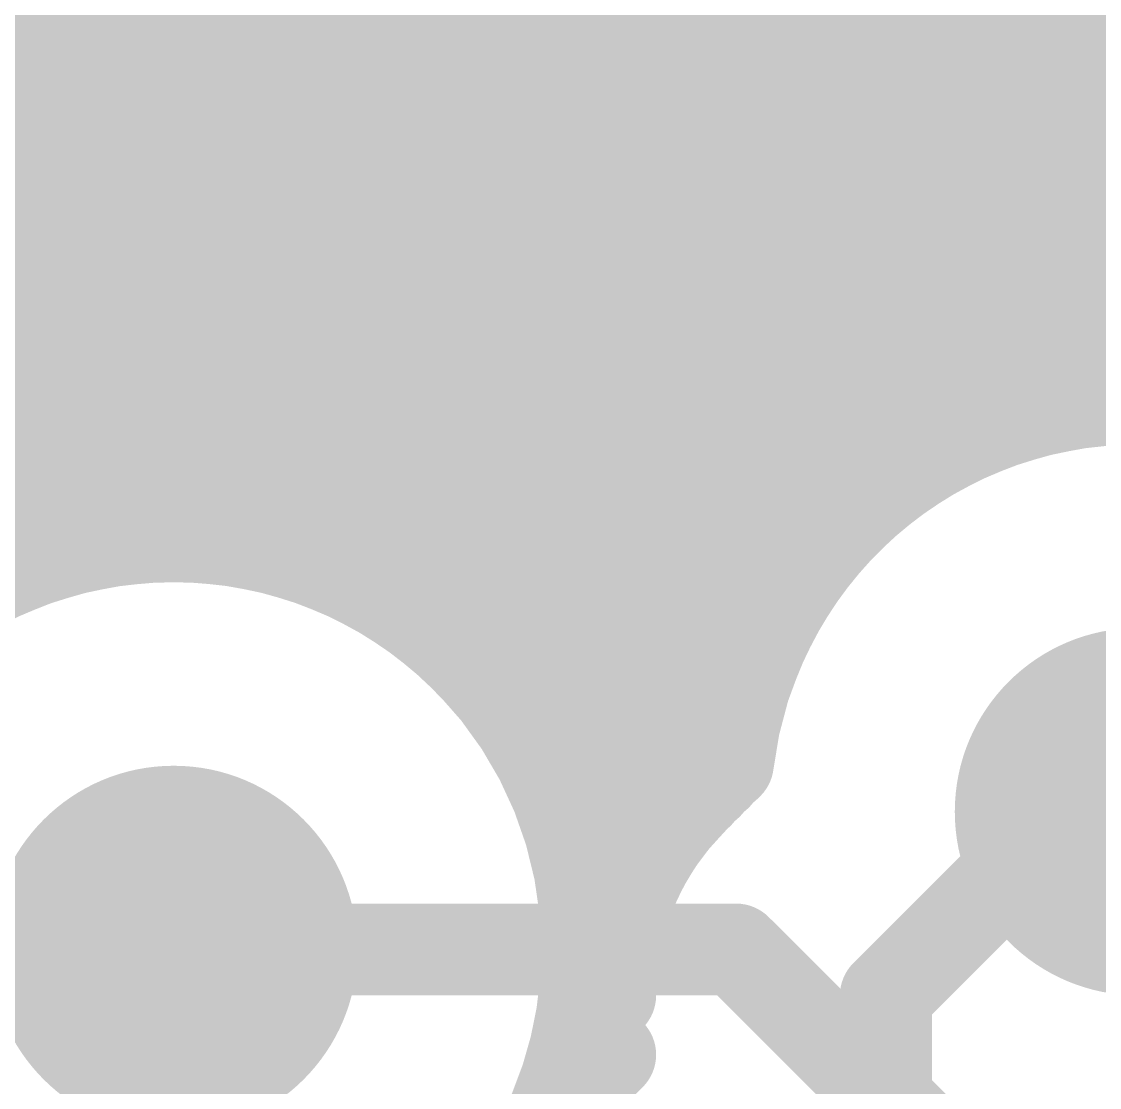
# Model space of a CAD drawing. Header units: inches. Extents: x -0.355 to 0.355, y -0.355 to 0.355.
# Drawn here: x -0.10789 to -0.06172, y 0.13681 to 0.18248 of the extents above; entities that cross this region are included whole.
import ezdxf

# ---------------------------------------------------------------- set-up
doc = ezdxf.new("R2010")
doc.units = ezdxf.units.IN
doc.header["$MEASUREMENT"] = 0
for name, color, linetype in [('BottomLayer', 5, 'Continuous'), ('Mechanical1', 6, 'Continuous'), ('TopLayer', 1, 'Continuous'), ('TopOverlay', 2, 'Continuous'), ('ViaHoleLayer', 16, 'Continuous')]:
    doc.layers.add(name, color=color, linetype=linetype)

msp = doc.modelspace()

# ---------------------------------------------------------------- hatches: boundary and pattern name
at = {"layer": 'BottomLayer'}
h = msp.add_hatch(color=5, dxfattribs=at)
edge = h.paths.add_edge_path()
edge.add_arc((-0.06004, 0.148622), 0.007874, 0, 360)
h = msp.add_hatch(color=5, dxfattribs=at)
edge = h.paths.add_edge_path()
edge.add_arc((-0.101378, 0.142716), 0.007874, 0, 360)
at = {"layer": 'TopLayer'}
h = msp.add_hatch(color=1, dxfattribs=at)
edge = h.paths.add_edge_path()
edge.add_arc((-0.06004, 0.148622), 0.007874, 0, 360)
h = msp.add_hatch(color=1, dxfattribs=at)
edge = h.paths.add_edge_path()
edge.add_arc((-0.101378, 0.142716), 0.007874, 0, 360)
at = {"layer": 'ViaHoleLayer'}
h = msp.add_hatch(color=16, dxfattribs=at)
edge = h.paths.add_edge_path()
edge.add_arc((-0.06004, 0.148622), 0.003937, 0, 360)
h = msp.add_hatch(color=16, dxfattribs=at)
edge = h.paths.add_edge_path()
edge.add_arc((-0.101378, 0.142716), 0.003937, 0, 360)

# ---------------------------------------------------------------- linework, layer by layer
at = {"layer": 'BottomLayer'}
for points in [[(-0.34252, 0.07874, 0.003937, 0.003937, -0.414214), (-0.07874, 0.34252, 0.003937, 0.003937, 0)], [(-0.34252, 0.074803, 0.003937, 0.003937, -0.414214), (-0.07874, 0.338583, 0.003937, 0.003937, 0)], [(0.264103, -0.07874, 0.003937, 0.003937, -6.854099), (0.264103, 0.07874, 0.003937, 0.003937, 0)], [(-0.264103, 0.074803, 0.003937, 0.003937, -0.864689), (0.275591, -0.003937, 0.003937, 0.003937, 0)], [(-0.241465, 0.068054, 0.003937, 0.003937, -0.864689), (0.251969, -0.003937, 0.003937, 0.003937, 0)], [(-0.167776, 0.184051, 0.003937, 0.003937, 0), (-0.025591, 0.184051, 0.003937, 0.003937, 0)], [(-0.168654, 0.183264, 0.003937, 0.003937, 0), (-0.025591, 0.183264, 0.003937, 0.003937, 0)], [(-0.168216, 0.183657, 0.003937, 0.003937, 0), (-0.025591, 0.183657, 0.003937, 0.003937, 0)], [(-0.16909, 0.18287, 0.003937, 0.003937, 0), (-0.025591, 0.18287, 0.003937, 0.003937, 0)], [(-0.169524, 0.182476, 0.003937, 0.003937, 0), (-0.025591, 0.182476, 0.003937, 0.003937, 0)], [(-0.169956, 0.182083, 0.003937, 0.003937, 0), (-0.025591, 0.182083, 0.003937, 0.003937, 0)], [(-0.170386, 0.181689, 0.003937, 0.003937, 0), (-0.025591, 0.181689, 0.003937, 0.003937, 0)], [(-0.171239, 0.180901, 0.003937, 0.003937, 0), (-0.025591, 0.180901, 0.003937, 0.003937, 0)], [(-0.170814, 0.181295, 0.003937, 0.003937, 0), (-0.025591, 0.181295, 0.003937, 0.003937, 0)], [(-0.171663, 0.180508, 0.003937, 0.003937, 0), (-0.025591, 0.180508, 0.003937, 0.003937, 0)], [(-0.172086, 0.180114, 0.003937, 0.003937, 0), (-0.033846, 0.180114, 0.003937, 0.003937, 0)], [(-0.172506, 0.17972, 0.003937, 0.003937, 0), (-0.037198, 0.17972, 0.003937, 0.003937, 0)], [(-0.172924, 0.179327, 0.003937, 0.003937, 0), (-0.038701, 0.179327, 0.003937, 0.003937, 0)], [(-0.17334, 0.178933, 0.003937, 0.003937, 0), (-0.039836, 0.178933, 0.003937, 0.003937, 0)], [(-0.174167, 0.178146, 0.003937, 0.003937, 0), (-0.041589, 0.178146, 0.003937, 0.003937, 0)], [(-0.173755, 0.178539, 0.003937, 0.003937, 0), (-0.040776, 0.178539, 0.003937, 0.003937, 0)], [(-0.174578, 0.177752, 0.003937, 0.003937, 0), (-0.04231, 0.177752, 0.003937, 0.003937, 0)], [(-0.174987, 0.177358, 0.003937, 0.003937, 0), (-0.042961, 0.177358, 0.003937, 0.003937, 0)], [(-0.175394, 0.176964, 0.003937, 0.003937, 0), (-0.043554, 0.176964, 0.003937, 0.003937, 0)], [(-0.175799, 0.176571, 0.003937, 0.003937, 0), (-0.0441, 0.176571, 0.003937, 0.003937, 0)], [(-0.176202, 0.176177, 0.003937, 0.003937, 0), (-0.044605, 0.176177, 0.003937, 0.003937, 0)], [(-0.177003, 0.17539, 0.003937, 0.003937, 0), (-0.045514, 0.17539, 0.003937, 0.003937, 0)], [(-0.176604, 0.175783, 0.003937, 0.003937, 0), (-0.045075, 0.175783, 0.003937, 0.003937, 0)], [(-0.177401, 0.174996, 0.003937, 0.003937, 0), (-0.045925, 0.174996, 0.003937, 0.003937, 0)], [(-0.177797, 0.174602, 0.003937, 0.003937, 0), (-0.046311, 0.174602, 0.003937, 0.003937, 0)], [(-0.178192, 0.174208, 0.003937, 0.003937, 0), (-0.046673, 0.174208, 0.003937, 0.003937, 0)], [(-0.178585, 0.173815, 0.003937, 0.003937, 0), (-0.047015, 0.173815, 0.003937, 0.003937, 0)], [(-0.178976, 0.173421, 0.003937, 0.003937, 0), (-0.047337, 0.173421, 0.003937, 0.003937, 0)], [(-0.179753, 0.172634, 0.003937, 0.003937, 0), (-0.047928, 0.172634, 0.003937, 0.003937, 0)], [(-0.179365, 0.173027, 0.003937, 0.003937, 0), (-0.047641, 0.173027, 0.003937, 0.003937, 0)], [(-0.180139, 0.17224, 0.003937, 0.003937, 0), (-0.048198, 0.17224, 0.003937, 0.003937, 0)], [(-0.180523, 0.171846, 0.003937, 0.003937, 0), (-0.048454, 0.171846, 0.003937, 0.003937, 0)], [(-0.180905, 0.171453, 0.003937, 0.003937, 0), (-0.048695, 0.171453, 0.003937, 0.003937, 0)], [(-0.181286, 0.171059, 0.003937, 0.003937, 0), (-0.048922, 0.171059, 0.003937, 0.003937, 0)], [(-0.182043, 0.170271, 0.003937, 0.003937, 0), (-0.049337, 0.170271, 0.003937, 0.003937, 0)], [(-0.181665, 0.170665, 0.003937, 0.003937, 0), (-0.049136, 0.170665, 0.003937, 0.003937, 0)], [(-0.182419, 0.169878, 0.003937, 0.003937, 0), (-0.049526, 0.169878, 0.003937, 0.003937, 0)], [(-0.182793, 0.169484, 0.003937, 0.003937, 0), (-0.049704, 0.169484, 0.003937, 0.003937, 0)], [(-0.183166, 0.16909, 0.003937, 0.003937, 0), (-0.04987, 0.16909, 0.003937, 0.003937, 0)], [(-0.183537, 0.168697, 0.003937, 0.003937, 0), (-0.050025, 0.168697, 0.003937, 0.003937, 0)], [(-0.183907, 0.168303, 0.003937, 0.003937, 0), (-0.050169, 0.168303, 0.003937, 0.003937, 0)], [(-0.184641, 0.167516, 0.003937, 0.003937, 0), (-0.050427, 0.167516, 0.003937, 0.003937, 0)], [(-0.184274, 0.167909, 0.003937, 0.003937, 0), (-0.050303, 0.167909, 0.003937, 0.003937, 0)], [(-0.185006, 0.167122, 0.003937, 0.003937, 0), (-0.050541, 0.167122, 0.003937, 0.003937, 0)], [(-0.185369, 0.166728, 0.003937, 0.003937, 0), (-0.050645, 0.166728, 0.003937, 0.003937, 0)], [(-0.18573, 0.166334, 0.003937, 0.003937, 0), (-0.060416, 0.166334, 0.003937, 0.003937, 0)], [(-0.077636, 0.150681, 0.003937, 0.003937, -0.540534), (-0.051115, 0.163927, 0.003937, 0.003937, 0)], [(-0.186091, 0.165941, 0.003937, 0.003937, 0), (-0.063772, 0.165941, 0.003937, 0.003937, 0)], [(-0.186449, 0.165547, 0.003937, 0.003937, 0), (-0.065276, 0.165547, 0.003937, 0.003937, 0)], [(-0.187162, 0.16476, 0.003937, 0.003937, 0), (-0.06735, 0.16476, 0.003937, 0.003937, 0)], [(-0.186806, 0.165153, 0.003937, 0.003937, 0), (-0.06641, 0.165153, 0.003937, 0.003937, 0)], [(-0.187516, 0.164366, 0.003937, 0.003937, 0), (-0.068164, 0.164366, 0.003937, 0.003937, 0)], [(-0.187869, 0.163972, 0.003937, 0.003937, 0), (-0.068885, 0.163972, 0.003937, 0.003937, 0)], [(-0.18822, 0.163579, 0.003937, 0.003937, 0), (-0.069536, 0.163579, 0.003937, 0.003937, 0)], [(-0.18857, 0.163185, 0.003937, 0.003937, 0), (-0.070129, 0.163185, 0.003937, 0.003937, 0)], [(-0.188918, 0.162791, 0.003937, 0.003937, 0), (-0.070675, 0.162791, 0.003937, 0.003937, 0)], [(-0.18961, 0.162004, 0.003937, 0.003937, 0), (-0.07165, 0.162004, 0.003937, 0.003937, 0)], [(-0.189265, 0.162398, 0.003937, 0.003937, 0), (-0.07118, 0.162398, 0.003937, 0.003937, 0)], [(-0.189954, 0.16161, 0.003937, 0.003937, 0), (-0.072089, 0.16161, 0.003937, 0.003937, 0)], [(-0.190296, 0.161216, 0.003937, 0.003937, 0), (-0.0725, 0.161216, 0.003937, 0.003937, 0)], [(-0.190637, 0.160823, 0.003937, 0.003937, 0), (-0.072885, 0.160823, 0.003937, 0.003937, 0)], [(-0.190976, 0.160429, 0.003937, 0.003937, 0), (-0.101754, 0.160429, 0.003937, 0.003937, 0)], [(-0.114886, 0.131253, 0.003937, 0.003937, -1.432376), (-0.083661, 0.142716, 0.003937, 0.003937, 0)], [(-0.101001, 0.160429, 0.003937, 0.003937, 0), (-0.073248, 0.160429, 0.003937, 0.003937, 0)], [(-0.191315, 0.160035, 0.003937, 0.003937, 0), (-0.105111, 0.160035, 0.003937, 0.003937, 0)], [(-0.097645, 0.160035, 0.003937, 0.003937, 0), (-0.07359, 0.160035, 0.003937, 0.003937, 0)], [(-0.191987, 0.159248, 0.003937, 0.003937, 0), (-0.107749, 0.159248, 0.003937, 0.003937, 0)], [(-0.191651, 0.159642, 0.003937, 0.003937, 0), (-0.106614, 0.159642, 0.003937, 0.003937, 0)], [(-0.096142, 0.159642, 0.003937, 0.003937, 0), (-0.073912, 0.159642, 0.003937, 0.003937, 0)], [(-0.095007, 0.159248, 0.003937, 0.003937, 0), (-0.074216, 0.159248, 0.003937, 0.003937, 0)], [(-0.192321, 0.158854, 0.003937, 0.003937, 0), (-0.108689, 0.158854, 0.003937, 0.003937, 0)], [(-0.094067, 0.158854, 0.003937, 0.003937, 0), (-0.074502, 0.158854, 0.003937, 0.003937, 0)], [(-0.192653, 0.158461, 0.003937, 0.003937, 0), (-0.109502, 0.158461, 0.003937, 0.003937, 0)], [(-0.093254, 0.158461, 0.003937, 0.003937, 0), (-0.074773, 0.158461, 0.003937, 0.003937, 0)], [(-0.092533, 0.158067, 0.003937, 0.003937, 0), (-0.075028, 0.158067, 0.003937, 0.003937, 0)], [(-0.091882, 0.157673, 0.003937, 0.003937, 0), (-0.07527, 0.157673, 0.003937, 0.003937, 0)], [(-0.091289, 0.157279, 0.003937, 0.003937, 0), (-0.075497, 0.157279, 0.003937, 0.003937, 0)], [(-0.090743, 0.156886, 0.003937, 0.003937, 0), (-0.075711, 0.156886, 0.003937, 0.003937, 0)], [(-0.090237, 0.156492, 0.003937, 0.003937, 0), (-0.075912, 0.156492, 0.003937, 0.003937, 0)], [(-0.089768, 0.156098, 0.003937, 0.003937, 0), (-0.076101, 0.156098, 0.003937, 0.003937, 0)], [(-0.089329, 0.155705, 0.003937, 0.003937, 0), (-0.076279, 0.155705, 0.003937, 0.003937, 0)], [(-0.088918, 0.155311, 0.003937, 0.003937, 0), (-0.076445, 0.155311, 0.003937, 0.003937, 0)], [(-0.088532, 0.154917, 0.003937, 0.003937, 0), (-0.0766, 0.154917, 0.003937, 0.003937, 0)], [(-0.088169, 0.154524, 0.003937, 0.003937, 0), (-0.076744, 0.154524, 0.003937, 0.003937, 0)], [(-0.087828, 0.15413, 0.003937, 0.003937, 0), (-0.076878, 0.15413, 0.003937, 0.003937, 0)], [(-0.087506, 0.153736, 0.003937, 0.003937, 0), (-0.077002, 0.153736, 0.003937, 0.003937, 0)], [(-0.087202, 0.153342, 0.003937, 0.003937, 0), (-0.077116, 0.153342, 0.003937, 0.003937, 0)], [(-0.086915, 0.152949, 0.003937, 0.003937, 0), (-0.077219, 0.152949, 0.003937, 0.003937, 0)], [(-0.086644, 0.152555, 0.003937, 0.003937, 0), (-0.077314, 0.152555, 0.003937, 0.003937, 0)], [(-0.086389, 0.152161, 0.003937, 0.003937, 0), (-0.077399, 0.152161, 0.003937, 0.003937, 0)], [(-0.086148, 0.151768, 0.003937, 0.003937, 0), (-0.077475, 0.151768, 0.003937, 0.003937, 0)], [(-0.085921, 0.151374, 0.003937, 0.003937, 0), (-0.077541, 0.151374, 0.003937, 0.003937, 0)], [(-0.085707, 0.15098, 0.003937, 0.003937, 0), (-0.077598, 0.15098, 0.003937, 0.003937, 0)], [(-0.085505, 0.150587, 0.003937, 0.003937, 0), (-0.077731, 0.150587, 0.003937, 0.003937, 0)], [(-0.085316, 0.150193, 0.003937, 0.003937, 0), (-0.078124, 0.150193, 0.003937, 0.003937, 0)], [(-0.085139, 0.149799, 0.003937, 0.003937, 0), (-0.078518, 0.149799, 0.003937, 0.003937, 0)], [(-0.084973, 0.149405, 0.003937, 0.003937, 0), (-0.078912, 0.149405, 0.003937, 0.003937, 0)], [(-0.082677, 0.140748, 0.003937, 0.003937, -0.199698), (-0.079192, 0.149125, 0.003937, 0.003937, 0)], [(-0.082677, 0.140748, 0.003937, 0.003937, -0.198912), (-0.079218, 0.1491, 0.003937, 0.003937, 0)], [(-0.084818, 0.149012, 0.003937, 0.003937, 0), (-0.079305, 0.149012, 0.003937, 0.003937, 0)], [(-0.084673, 0.148618, 0.003937, 0.003937, 0), (-0.079673, 0.148618, 0.003937, 0.003937, 0)], [(-0.070866, 0.140748, 0.003937, 0.003937, 0), (-0.062992, 0.148622, 0.003937, 0.003937, 0)], [(-0.062992, 0.148622, 0.003937, 0.003937, 0), (-0.06004, 0.148622, 0.003937, 0.003937, 0)], [(-0.084539, 0.148224, 0.003937, 0.003937, 0), (-0.08001, 0.148224, 0.003937, 0.003937, 0)], [(-0.084416, 0.147831, 0.003937, 0.003937, 0), (-0.080318, 0.147831, 0.003937, 0.003937, 0)], [(-0.084302, 0.147437, 0.003937, 0.003937, 0), (-0.080601, 0.147437, 0.003937, 0.003937, 0)], [(-0.084198, 0.147043, 0.003937, 0.003937, 0), (-0.08086, 0.147043, 0.003937, 0.003937, 0)], [(-0.084104, 0.146649, 0.003937, 0.003937, 0), (-0.081097, 0.146649, 0.003937, 0.003937, 0)], [(-0.083661, 0.142716, 0.003937, 0.003937, -0.100081), (-0.085053, 0.135834, 0.003937, 0.003937, 0)], [(-0.070866, 0.120081, 0.003937, 0.003937, 0), (-0.070866, 0.140748, 0.003937, 0.003937, 0)], [(-0.085053, 0.135834, 0.003937, 0.003937, 0), (-0.082677, 0.13821, 0.003937, 0.003937, 0)]]:
    msp.add_lwpolyline(points, format="xyseb", dxfattribs=at)
for points in [[(-0.0614, 0.166334, 0.001969, 0.001969, 1), (-0.059432, 0.166334, 0.001969, 0.001969, 1)], [(-0.064756, 0.165941, 0.001969, 0.001969, 1), (-0.062788, 0.165941, 0.001969, 0.001969, 1)], [(-0.06626, 0.165547, 0.001969, 0.001969, 1), (-0.064291, 0.165547, 0.001969, 0.001969, 1)], [(-0.068335, 0.16476, 0.001969, 0.001969, 1), (-0.066366, 0.16476, 0.001969, 0.001969, 1)], [(-0.067394, 0.165153, 0.001969, 0.001969, 1), (-0.065426, 0.165153, 0.001969, 0.001969, 1)], [(-0.069148, 0.164366, 0.001969, 0.001969, 1), (-0.067179, 0.164366, 0.001969, 0.001969, 1)], [(-0.069869, 0.163972, 0.001969, 0.001969, 1), (-0.067901, 0.163972, 0.001969, 0.001969, 1)], [(-0.07052, 0.163579, 0.001969, 0.001969, 1), (-0.068551, 0.163579, 0.001969, 0.001969, 1)], [(-0.071113, 0.163185, 0.001969, 0.001969, 1), (-0.069145, 0.163185, 0.001969, 0.001969, 1)], [(-0.071659, 0.162791, 0.001969, 0.001969, 1), (-0.069691, 0.162791, 0.001969, 0.001969, 1)], [(-0.072634, 0.162004, 0.001969, 0.001969, 1), (-0.070666, 0.162004, 0.001969, 0.001969, 1)], [(-0.072164, 0.162398, 0.001969, 0.001969, 1), (-0.070196, 0.162398, 0.001969, 0.001969, 1)], [(-0.073073, 0.16161, 0.001969, 0.001969, 1), (-0.071105, 0.16161, 0.001969, 0.001969, 1)], [(-0.073484, 0.161216, 0.001969, 0.001969, 1), (-0.071515, 0.161216, 0.001969, 0.001969, 1)], [(-0.07387, 0.160823, 0.001969, 0.001969, 1), (-0.071901, 0.160823, 0.001969, 0.001969, 1)], [(-0.102739, 0.160429, 0.001969, 0.001969, 1), (-0.10077, 0.160429, 0.001969, 0.001969, 1)], [(-0.101986, 0.160429, 0.001969, 0.001969, 1), (-0.100017, 0.160429, 0.001969, 0.001969, 1)], [(-0.074232, 0.160429, 0.001969, 0.001969, 1), (-0.072264, 0.160429, 0.001969, 0.001969, 1)], [(-0.106095, 0.160035, 0.001969, 0.001969, 1), (-0.104127, 0.160035, 0.001969, 0.001969, 1)], [(-0.098629, 0.160035, 0.001969, 0.001969, 1), (-0.096661, 0.160035, 0.001969, 0.001969, 1)], [(-0.074574, 0.160035, 0.001969, 0.001969, 1), (-0.072606, 0.160035, 0.001969, 0.001969, 1)], [(-0.108733, 0.159248, 0.001969, 0.001969, 1), (-0.106765, 0.159248, 0.001969, 0.001969, 1)], [(-0.107598, 0.159642, 0.001969, 0.001969, 1), (-0.10563, 0.159642, 0.001969, 0.001969, 1)], [(-0.097126, 0.159642, 0.001969, 0.001969, 1), (-0.095158, 0.159642, 0.001969, 0.001969, 1)], [(-0.095991, 0.159248, 0.001969, 0.001969, 1), (-0.094023, 0.159248, 0.001969, 0.001969, 1)], [(-0.0752, 0.159248, 0.001969, 0.001969, 1), (-0.073232, 0.159248, 0.001969, 0.001969, 1)], [(-0.074896, 0.159642, 0.001969, 0.001969, 1), (-0.072928, 0.159642, 0.001969, 0.001969, 1)], [(-0.109673, 0.158854, 0.001969, 0.001969, 1), (-0.107705, 0.158854, 0.001969, 0.001969, 1)], [(-0.095051, 0.158854, 0.001969, 0.001969, 1), (-0.093083, 0.158854, 0.001969, 0.001969, 1)], [(-0.075487, 0.158854, 0.001969, 0.001969, 1), (-0.073518, 0.158854, 0.001969, 0.001969, 1)], [(-0.110486, 0.158461, 0.001969, 0.001969, 1), (-0.108518, 0.158461, 0.001969, 0.001969, 1)], [(-0.094238, 0.158461, 0.001969, 0.001969, 1), (-0.09227, 0.158461, 0.001969, 0.001969, 1)], [(-0.075757, 0.158461, 0.001969, 0.001969, 1), (-0.073789, 0.158461, 0.001969, 0.001969, 1)], [(-0.093517, 0.158067, 0.001969, 0.001969, 1), (-0.091548, 0.158067, 0.001969, 0.001969, 1)], [(-0.076013, 0.158067, 0.001969, 0.001969, 1), (-0.074044, 0.158067, 0.001969, 0.001969, 1)], [(-0.092866, 0.157673, 0.001969, 0.001969, 1), (-0.090898, 0.157673, 0.001969, 0.001969, 1)], [(-0.076254, 0.157673, 0.001969, 0.001969, 1), (-0.074285, 0.157673, 0.001969, 0.001969, 1)], [(-0.092273, 0.157279, 0.001969, 0.001969, 1), (-0.090304, 0.157279, 0.001969, 0.001969, 1)], [(-0.091727, 0.156886, 0.001969, 0.001969, 1), (-0.089759, 0.156886, 0.001969, 0.001969, 1)], [(-0.076695, 0.156886, 0.001969, 0.001969, 1), (-0.074727, 0.156886, 0.001969, 0.001969, 1)], [(-0.076481, 0.157279, 0.001969, 0.001969, 1), (-0.074512, 0.157279, 0.001969, 0.001969, 1)], [(-0.091222, 0.156492, 0.001969, 0.001969, 1), (-0.089253, 0.156492, 0.001969, 0.001969, 1)], [(-0.076896, 0.156492, 0.001969, 0.001969, 1), (-0.074928, 0.156492, 0.001969, 0.001969, 1)], [(-0.090752, 0.156098, 0.001969, 0.001969, 1), (-0.088783, 0.156098, 0.001969, 0.001969, 1)], [(-0.077085, 0.156098, 0.001969, 0.001969, 1), (-0.075117, 0.156098, 0.001969, 0.001969, 1)], [(-0.090313, 0.155705, 0.001969, 0.001969, 1), (-0.088345, 0.155705, 0.001969, 0.001969, 1)], [(-0.077263, 0.155705, 0.001969, 0.001969, 1), (-0.075295, 0.155705, 0.001969, 0.001969, 1)], [(-0.089902, 0.155311, 0.001969, 0.001969, 1), (-0.087934, 0.155311, 0.001969, 0.001969, 1)], [(-0.077429, 0.155311, 0.001969, 0.001969, 1), (-0.075461, 0.155311, 0.001969, 0.001969, 1)], [(-0.089516, 0.154917, 0.001969, 0.001969, 1), (-0.087548, 0.154917, 0.001969, 0.001969, 1)], [(-0.077584, 0.154917, 0.001969, 0.001969, 1), (-0.075616, 0.154917, 0.001969, 0.001969, 1)], [(-0.089153, 0.154524, 0.001969, 0.001969, 1), (-0.087185, 0.154524, 0.001969, 0.001969, 1)], [(-0.088812, 0.15413, 0.001969, 0.001969, 1), (-0.086844, 0.15413, 0.001969, 0.001969, 1)], [(-0.077862, 0.15413, 0.001969, 0.001969, 1), (-0.075894, 0.15413, 0.001969, 0.001969, 1)], [(-0.077728, 0.154524, 0.001969, 0.001969, 1), (-0.07576, 0.154524, 0.001969, 0.001969, 1)], [(-0.08849, 0.153736, 0.001969, 0.001969, 1), (-0.086521, 0.153736, 0.001969, 0.001969, 1)], [(-0.077986, 0.153736, 0.001969, 0.001969, 1), (-0.076018, 0.153736, 0.001969, 0.001969, 1)], [(-0.088186, 0.153342, 0.001969, 0.001969, 1), (-0.086218, 0.153342, 0.001969, 0.001969, 1)], [(-0.0781, 0.153342, 0.001969, 0.001969, 1), (-0.076131, 0.153342, 0.001969, 0.001969, 1)], [(-0.087899, 0.152949, 0.001969, 0.001969, 1), (-0.085931, 0.152949, 0.001969, 0.001969, 1)], [(-0.078204, 0.152949, 0.001969, 0.001969, 1), (-0.076235, 0.152949, 0.001969, 0.001969, 1)], [(-0.087629, 0.152555, 0.001969, 0.001969, 1), (-0.08566, 0.152555, 0.001969, 0.001969, 1)], [(-0.078298, 0.152555, 0.001969, 0.001969, 1), (-0.07633, 0.152555, 0.001969, 0.001969, 1)], [(-0.087373, 0.152161, 0.001969, 0.001969, 1), (-0.085405, 0.152161, 0.001969, 0.001969, 1)], [(-0.078383, 0.152161, 0.001969, 0.001969, 1), (-0.076415, 0.152161, 0.001969, 0.001969, 1)], [(-0.087132, 0.151768, 0.001969, 0.001969, 1), (-0.085164, 0.151768, 0.001969, 0.001969, 1)], [(-0.086905, 0.151374, 0.001969, 0.001969, 1), (-0.084937, 0.151374, 0.001969, 0.001969, 1)], [(-0.078525, 0.151374, 0.001969, 0.001969, 1), (-0.076557, 0.151374, 0.001969, 0.001969, 1)], [(-0.078459, 0.151768, 0.001969, 0.001969, 1), (-0.07649, 0.151768, 0.001969, 0.001969, 1)], [(-0.086691, 0.15098, 0.001969, 0.001969, 1), (-0.084723, 0.15098, 0.001969, 0.001969, 1)], [(-0.078583, 0.15098, 0.001969, 0.001969, 1), (-0.076614, 0.15098, 0.001969, 0.001969, 1)], [(-0.08649, 0.150587, 0.001969, 0.001969, 1), (-0.084521, 0.150587, 0.001969, 0.001969, 1)], [(-0.078715, 0.150587, 0.001969, 0.001969, 1), (-0.076747, 0.150587, 0.001969, 0.001969, 1)], [(-0.07862, 0.150681, 0.001969, 0.001969, 1), (-0.076652, 0.150681, 0.001969, 0.001969, 1)], [(-0.086301, 0.150193, 0.001969, 0.001969, 1), (-0.084332, 0.150193, 0.001969, 0.001969, 1)], [(-0.079109, 0.150193, 0.001969, 0.001969, 1), (-0.07714, 0.150193, 0.001969, 0.001969, 1)], [(-0.086123, 0.149799, 0.001969, 0.001969, 1), (-0.084155, 0.149799, 0.001969, 0.001969, 1)], [(-0.079502, 0.149799, 0.001969, 0.001969, 1), (-0.077534, 0.149799, 0.001969, 0.001969, 1)], [(-0.085957, 0.149405, 0.001969, 0.001969, 1), (-0.083988, 0.149405, 0.001969, 0.001969, 1)], [(-0.080202, 0.1491, 0.001969, 0.001969, 1), (-0.078233, 0.1491, 0.001969, 0.001969, 1)], [(-0.080177, 0.149125, 0.001969, 0.001969, 1), (-0.078208, 0.149125, 0.001969, 0.001969, 1)], [(-0.079896, 0.149405, 0.001969, 0.001969, 1), (-0.077928, 0.149405, 0.001969, 0.001969, 1)], [(-0.085802, 0.149012, 0.001969, 0.001969, 1), (-0.083834, 0.149012, 0.001969, 0.001969, 1)], [(-0.085657, 0.148618, 0.001969, 0.001969, 1), (-0.083689, 0.148618, 0.001969, 0.001969, 1)], [(-0.080657, 0.148618, 0.001969, 0.001969, 1), (-0.078689, 0.148618, 0.001969, 0.001969, 1)], [(-0.080289, 0.149012, 0.001969, 0.001969, 1), (-0.078321, 0.149012, 0.001969, 0.001969, 1)], [(-0.063976, 0.148622, 0.001969, 0.001969, 1), (-0.062008, 0.148622, 0.001969, 0.001969, 1)], [(-0.063976, 0.148622, 0.001969, 0.001969, 1), (-0.062008, 0.148622, 0.001969, 0.001969, 1)], [(-0.061024, 0.148622, 0.001969, 0.001969, 1), (-0.059055, 0.148622, 0.001969, 0.001969, 1)], [(-0.085524, 0.148224, 0.001969, 0.001969, 1), (-0.083555, 0.148224, 0.001969, 0.001969, 1)], [(-0.080994, 0.148224, 0.001969, 0.001969, 1), (-0.079025, 0.148224, 0.001969, 0.001969, 1)], [(-0.0854, 0.147831, 0.001969, 0.001969, 1), (-0.083432, 0.147831, 0.001969, 0.001969, 1)], [(-0.081302, 0.147831, 0.001969, 0.001969, 1), (-0.079334, 0.147831, 0.001969, 0.001969, 1)], [(-0.085286, 0.147437, 0.001969, 0.001969, 1), (-0.083318, 0.147437, 0.001969, 0.001969, 1)], [(-0.081585, 0.147437, 0.001969, 0.001969, 1), (-0.079616, 0.147437, 0.001969, 0.001969, 1)], [(-0.085182, 0.147043, 0.001969, 0.001969, 1), (-0.083214, 0.147043, 0.001969, 0.001969, 1)], [(-0.081844, 0.147043, 0.001969, 0.001969, 1), (-0.079875, 0.147043, 0.001969, 0.001969, 1)], [(-0.085088, 0.146649, 0.001969, 0.001969, 1), (-0.083119, 0.146649, 0.001969, 0.001969, 1)], [(-0.082081, 0.146649, 0.001969, 0.001969, 1), (-0.080113, 0.146649, 0.001969, 0.001969, 1)], [(-0.084646, 0.142716, 0.001969, 0.001969, 1), (-0.082677, 0.142716, 0.001969, 0.001969, 1)], [(-0.084646, 0.142716, 0.001969, 0.001969, 1), (-0.082677, 0.142716, 0.001969, 0.001969, 1)], [(-0.083661, 0.140748, 0.001969, 0.001969, 1), (-0.081693, 0.140748, 0.001969, 0.001969, 1)], [(-0.083661, 0.140748, 0.001969, 0.001969, 1), (-0.081693, 0.140748, 0.001969, 0.001969, 1)], [(-0.07185, 0.140748, 0.001969, 0.001969, 1), (-0.069882, 0.140748, 0.001969, 0.001969, 1)], [(-0.07185, 0.140748, 0.001969, 0.001969, 1), (-0.069882, 0.140748, 0.001969, 0.001969, 1)], [(-0.083661, 0.13821, 0.001969, 0.001969, 1), (-0.081693, 0.13821, 0.001969, 0.001969, 1)], [(-0.086037, 0.135834, 0.001969, 0.001969, 1), (-0.084069, 0.135834, 0.001969, 0.001969, 1)], [(-0.086037, 0.135834, 0.001969, 0.001969, 1), (-0.084069, 0.135834, 0.001969, 0.001969, 1)]]:
    msp.add_lwpolyline(points, format="xyseb", close=True, dxfattribs=at)
at = {"layer": 'Mechanical1'}
msp.add_lwpolyline([(-0.354365, 0.07878, 0.0005, 0.0005, -0.414214), (-0.078774, 0.35437, 0.0005, 0.0005, 0)], format="xyseb", dxfattribs=at)
at = {"layer": 'TopLayer'}
for points in [[(-0.240114, 0.184051, 0.003937, 0.003937, 0), (0.003973, 0.184051, 0.003937, 0.003937, 0)], [(-0.24064, 0.183264, 0.003937, 0.003937, 0), (0.004531, 0.183264, 0.003937, 0.003937, 0)], [(-0.240377, 0.183657, 0.003937, 0.003937, 0), (0.004244, 0.183657, 0.003937, 0.003937, 0)], [(-0.240903, 0.18287, 0.003937, 0.003937, 0), (0.004835, 0.18287, 0.003937, 0.003937, 0)], [(-0.241167, 0.182476, 0.003937, 0.003937, 0), (0.005157, 0.182476, 0.003937, 0.003937, 0)], [(-0.24143, 0.182083, 0.003937, 0.003937, 0), (0.005499, 0.182083, 0.003937, 0.003937, 0)], [(-0.241693, 0.181689, 0.003937, 0.003937, 0), (0.005863, 0.181689, 0.003937, 0.003937, 0)], [(-0.242219, 0.180901, 0.003937, 0.003937, 0), (0.00666, 0.180901, 0.003937, 0.003937, 0)], [(-0.241956, 0.181295, 0.003937, 0.003937, 0), (0.006249, 0.181295, 0.003937, 0.003937, 0)], [(-0.242482, 0.180508, 0.003937, 0.003937, 0), (0.0071, 0.180508, 0.003937, 0.003937, 0)], [(-0.242745, 0.180114, 0.003937, 0.003937, 0), (-0.033846, 0.180114, 0.003937, 0.003937, 0)], [(-0.243008, 0.17972, 0.003937, 0.003937, 0), (-0.037198, 0.17972, 0.003937, 0.003937, 0)], [(-0.243271, 0.179327, 0.003937, 0.003937, 0), (-0.038701, 0.179327, 0.003937, 0.003937, 0)], [(-0.243534, 0.178933, 0.003937, 0.003937, 0), (-0.039836, 0.178933, 0.003937, 0.003937, 0)], [(-0.24406, 0.178146, 0.003937, 0.003937, 0), (-0.041589, 0.178146, 0.003937, 0.003937, 0)], [(-0.243797, 0.178539, 0.003937, 0.003937, 0), (-0.040776, 0.178539, 0.003937, 0.003937, 0)], [(-0.244323, 0.177752, 0.003937, 0.003937, 0), (-0.04231, 0.177752, 0.003937, 0.003937, 0)], [(-0.244586, 0.177358, 0.003937, 0.003937, 0), (-0.042961, 0.177358, 0.003937, 0.003937, 0)], [(-0.244849, 0.176964, 0.003937, 0.003937, 0), (-0.043554, 0.176964, 0.003937, 0.003937, 0)], [(-0.245113, 0.176571, 0.003937, 0.003937, 0), (-0.0441, 0.176571, 0.003937, 0.003937, 0)], [(-0.245375, 0.176177, 0.003937, 0.003937, 0), (-0.044605, 0.176177, 0.003937, 0.003937, 0)], [(-0.245902, 0.17539, 0.003937, 0.003937, 0), (-0.045514, 0.17539, 0.003937, 0.003937, 0)], [(-0.245639, 0.175783, 0.003937, 0.003937, 0), (-0.045075, 0.175783, 0.003937, 0.003937, 0)], [(-0.246165, 0.174996, 0.003937, 0.003937, 0), (-0.045925, 0.174996, 0.003937, 0.003937, 0)], [(-0.246428, 0.174602, 0.003937, 0.003937, 0), (-0.046311, 0.174602, 0.003937, 0.003937, 0)], [(-0.246691, 0.174208, 0.003937, 0.003937, 0), (-0.046673, 0.174208, 0.003937, 0.003937, 0)], [(-0.246954, 0.173815, 0.003937, 0.003937, 0), (-0.047015, 0.173815, 0.003937, 0.003937, 0)], [(-0.247217, 0.173421, 0.003937, 0.003937, 0), (-0.047337, 0.173421, 0.003937, 0.003937, 0)], [(-0.247735, 0.172634, 0.003937, 0.003937, 0), (-0.047928, 0.172634, 0.003937, 0.003937, 0)], [(-0.24748, 0.173027, 0.003937, 0.003937, 0), (-0.047641, 0.173027, 0.003937, 0.003937, 0)], [(-0.247929, 0.17224, 0.003937, 0.003937, 0), (-0.048198, 0.17224, 0.003937, 0.003937, 0)], [(-0.248123, 0.171846, 0.003937, 0.003937, 0), (-0.048454, 0.171846, 0.003937, 0.003937, 0)], [(-0.248317, 0.171453, 0.003937, 0.003937, 0), (-0.048695, 0.171453, 0.003937, 0.003937, 0)], [(-0.248511, 0.171059, 0.003937, 0.003937, 0), (-0.048922, 0.171059, 0.003937, 0.003937, 0)], [(-0.2489, 0.170271, 0.003937, 0.003937, 0), (-0.049337, 0.170271, 0.003937, 0.003937, 0)], [(-0.248706, 0.170665, 0.003937, 0.003937, 0), (-0.049136, 0.170665, 0.003937, 0.003937, 0)], [(-0.249094, 0.169878, 0.003937, 0.003937, 0), (-0.049526, 0.169878, 0.003937, 0.003937, 0)], [(-0.249288, 0.169484, 0.003937, 0.003937, 0), (-0.049704, 0.169484, 0.003937, 0.003937, 0)], [(-0.249482, 0.16909, 0.003937, 0.003937, 0), (-0.04987, 0.16909, 0.003937, 0.003937, 0)], [(-0.249676, 0.168697, 0.003937, 0.003937, 0), (-0.050025, 0.168697, 0.003937, 0.003937, 0)], [(-0.249871, 0.168303, 0.003937, 0.003937, 0), (-0.050169, 0.168303, 0.003937, 0.003937, 0)], [(-0.250259, 0.167516, 0.003937, 0.003937, 0), (-0.050427, 0.167516, 0.003937, 0.003937, 0)], [(-0.250065, 0.167909, 0.003937, 0.003937, 0), (-0.050303, 0.167909, 0.003937, 0.003937, 0)], [(-0.250453, 0.167122, 0.003937, 0.003937, 0), (-0.050541, 0.167122, 0.003937, 0.003937, 0)], [(-0.250647, 0.166728, 0.003937, 0.003937, 0), (-0.050645, 0.166728, 0.003937, 0.003937, 0)], [(-0.250841, 0.166334, 0.003937, 0.003937, 0), (-0.060416, 0.166334, 0.003937, 0.003937, 0)], [(-0.076747, 0.154516, 0.003937, 0.003937, -0.470649), (-0.051115, 0.163927, 0.003937, 0.003937, 0)], [(-0.251036, 0.165941, 0.003937, 0.003937, 0), (-0.063772, 0.165941, 0.003937, 0.003937, 0)], [(-0.25123, 0.165547, 0.003937, 0.003937, 0), (-0.065276, 0.165547, 0.003937, 0.003937, 0)], [(-0.251618, 0.16476, 0.003937, 0.003937, 0), (-0.06735, 0.16476, 0.003937, 0.003937, 0)], [(-0.251424, 0.165153, 0.003937, 0.003937, 0), (-0.06641, 0.165153, 0.003937, 0.003937, 0)], [(-0.251812, 0.164366, 0.003937, 0.003937, 0), (-0.068164, 0.164366, 0.003937, 0.003937, 0)], [(-0.252006, 0.163972, 0.003937, 0.003937, 0), (-0.068885, 0.163972, 0.003937, 0.003937, 0)], [(-0.2522, 0.163579, 0.003937, 0.003937, 0), (-0.069536, 0.163579, 0.003937, 0.003937, 0)], [(-0.252395, 0.163185, 0.003937, 0.003937, 0), (-0.070129, 0.163185, 0.003937, 0.003937, 0)], [(-0.252589, 0.162791, 0.003937, 0.003937, 0), (-0.070675, 0.162791, 0.003937, 0.003937, 0)], [(-0.252977, 0.162004, 0.003937, 0.003937, 0), (-0.07165, 0.162004, 0.003937, 0.003937, 0)], [(-0.252783, 0.162398, 0.003937, 0.003937, 0), (-0.07118, 0.162398, 0.003937, 0.003937, 0)], [(-0.253171, 0.16161, 0.003937, 0.003937, 0), (-0.072089, 0.16161, 0.003937, 0.003937, 0)], [(-0.253365, 0.161216, 0.003937, 0.003937, 0), (-0.0725, 0.161216, 0.003937, 0.003937, 0)], [(-0.253559, 0.160823, 0.003937, 0.003937, 0), (-0.072885, 0.160823, 0.003937, 0.003937, 0)], [(-0.253754, 0.160429, 0.003937, 0.003937, 0), (-0.101754, 0.160429, 0.003937, 0.003937, 0)], [(-0.114886, 0.131253, 0.003937, 0.003937, -0.987062), (-0.088173, 0.154528, 0.003937, 0.003937, 0)], [(-0.101001, 0.160429, 0.003937, 0.003937, 0), (-0.073248, 0.160429, 0.003937, 0.003937, 0)], [(-0.253948, 0.160035, 0.003937, 0.003937, 0), (-0.105111, 0.160035, 0.003937, 0.003937, 0)], [(-0.097645, 0.160035, 0.003937, 0.003937, 0), (-0.07359, 0.160035, 0.003937, 0.003937, 0)], [(-0.254336, 0.159248, 0.003937, 0.003937, 0), (-0.107749, 0.159248, 0.003937, 0.003937, 0)], [(-0.254142, 0.159642, 0.003937, 0.003937, 0), (-0.106614, 0.159642, 0.003937, 0.003937, 0)], [(-0.096142, 0.159642, 0.003937, 0.003937, 0), (-0.073912, 0.159642, 0.003937, 0.003937, 0)], [(-0.095007, 0.159248, 0.003937, 0.003937, 0), (-0.074216, 0.159248, 0.003937, 0.003937, 0)], [(-0.25453, 0.158854, 0.003937, 0.003937, 0), (-0.108689, 0.158854, 0.003937, 0.003937, 0)], [(-0.094067, 0.158854, 0.003937, 0.003937, 0), (-0.074502, 0.158854, 0.003937, 0.003937, 0)], [(-0.254724, 0.158461, 0.003937, 0.003937, 0), (-0.109502, 0.158461, 0.003937, 0.003937, 0)], [(-0.093254, 0.158461, 0.003937, 0.003937, 0), (-0.074773, 0.158461, 0.003937, 0.003937, 0)], [(-0.092533, 0.158067, 0.003937, 0.003937, 0), (-0.075028, 0.158067, 0.003937, 0.003937, 0)], [(-0.091882, 0.157673, 0.003937, 0.003937, 0), (-0.07527, 0.157673, 0.003937, 0.003937, 0)], [(-0.091289, 0.157279, 0.003937, 0.003937, 0), (-0.075497, 0.157279, 0.003937, 0.003937, 0)], [(-0.090743, 0.156886, 0.003937, 0.003937, 0), (-0.075711, 0.156886, 0.003937, 0.003937, 0)], [(-0.090237, 0.156492, 0.003937, 0.003937, 0), (-0.075912, 0.156492, 0.003937, 0.003937, 0)], [(-0.089768, 0.156098, 0.003937, 0.003937, 0), (-0.076101, 0.156098, 0.003937, 0.003937, 0)], [(-0.089329, 0.155705, 0.003937, 0.003937, 0), (-0.076279, 0.155705, 0.003937, 0.003937, 0)], [(-0.088918, 0.155311, 0.003937, 0.003937, 0), (-0.076445, 0.155311, 0.003937, 0.003937, 0)], [(-0.088532, 0.154917, 0.003937, 0.003937, 0), (-0.0766, 0.154917, 0.003937, 0.003937, 0)], [(-0.088173, 0.154528, 0.003937, 0.003937, 0), (-0.077278, 0.154528, 0.003937, 0.003937, 0)], [(-0.101378, 0.142716, 0.003937, 0.003937, 0), (-0.077278, 0.142716, 0.003937, 0.003937, 0)], [(-0.077278, 0.142716, 0.003937, 0.003937, 0), (-0.063976, 0.129415, 0.003937, 0.003937, 0)]]:
    msp.add_lwpolyline(points, format="xyseb", dxfattribs=at)
for points in [[(-0.0614, 0.166334, 0.001969, 0.001969, 1), (-0.059432, 0.166334, 0.001969, 0.001969, 1)], [(-0.064756, 0.165941, 0.001969, 0.001969, 1), (-0.062788, 0.165941, 0.001969, 0.001969, 1)], [(-0.06626, 0.165547, 0.001969, 0.001969, 1), (-0.064291, 0.165547, 0.001969, 0.001969, 1)], [(-0.068335, 0.16476, 0.001969, 0.001969, 1), (-0.066366, 0.16476, 0.001969, 0.001969, 1)], [(-0.067394, 0.165153, 0.001969, 0.001969, 1), (-0.065426, 0.165153, 0.001969, 0.001969, 1)], [(-0.069148, 0.164366, 0.001969, 0.001969, 1), (-0.067179, 0.164366, 0.001969, 0.001969, 1)], [(-0.069869, 0.163972, 0.001969, 0.001969, 1), (-0.067901, 0.163972, 0.001969, 0.001969, 1)], [(-0.07052, 0.163579, 0.001969, 0.001969, 1), (-0.068551, 0.163579, 0.001969, 0.001969, 1)], [(-0.071113, 0.163185, 0.001969, 0.001969, 1), (-0.069145, 0.163185, 0.001969, 0.001969, 1)], [(-0.071659, 0.162791, 0.001969, 0.001969, 1), (-0.069691, 0.162791, 0.001969, 0.001969, 1)], [(-0.072634, 0.162004, 0.001969, 0.001969, 1), (-0.070666, 0.162004, 0.001969, 0.001969, 1)], [(-0.072164, 0.162398, 0.001969, 0.001969, 1), (-0.070196, 0.162398, 0.001969, 0.001969, 1)], [(-0.073073, 0.16161, 0.001969, 0.001969, 1), (-0.071105, 0.16161, 0.001969, 0.001969, 1)], [(-0.073484, 0.161216, 0.001969, 0.001969, 1), (-0.071515, 0.161216, 0.001969, 0.001969, 1)], [(-0.07387, 0.160823, 0.001969, 0.001969, 1), (-0.071901, 0.160823, 0.001969, 0.001969, 1)], [(-0.102739, 0.160429, 0.001969, 0.001969, 1), (-0.10077, 0.160429, 0.001969, 0.001969, 1)], [(-0.101986, 0.160429, 0.001969, 0.001969, 1), (-0.100017, 0.160429, 0.001969, 0.001969, 1)], [(-0.074232, 0.160429, 0.001969, 0.001969, 1), (-0.072264, 0.160429, 0.001969, 0.001969, 1)], [(-0.106095, 0.160035, 0.001969, 0.001969, 1), (-0.104127, 0.160035, 0.001969, 0.001969, 1)], [(-0.098629, 0.160035, 0.001969, 0.001969, 1), (-0.096661, 0.160035, 0.001969, 0.001969, 1)], [(-0.074574, 0.160035, 0.001969, 0.001969, 1), (-0.072606, 0.160035, 0.001969, 0.001969, 1)], [(-0.108733, 0.159248, 0.001969, 0.001969, 1), (-0.106765, 0.159248, 0.001969, 0.001969, 1)], [(-0.107598, 0.159642, 0.001969, 0.001969, 1), (-0.10563, 0.159642, 0.001969, 0.001969, 1)], [(-0.097126, 0.159642, 0.001969, 0.001969, 1), (-0.095158, 0.159642, 0.001969, 0.001969, 1)], [(-0.095991, 0.159248, 0.001969, 0.001969, 1), (-0.094023, 0.159248, 0.001969, 0.001969, 1)], [(-0.0752, 0.159248, 0.001969, 0.001969, 1), (-0.073232, 0.159248, 0.001969, 0.001969, 1)], [(-0.074896, 0.159642, 0.001969, 0.001969, 1), (-0.072928, 0.159642, 0.001969, 0.001969, 1)], [(-0.109673, 0.158854, 0.001969, 0.001969, 1), (-0.107705, 0.158854, 0.001969, 0.001969, 1)], [(-0.095051, 0.158854, 0.001969, 0.001969, 1), (-0.093083, 0.158854, 0.001969, 0.001969, 1)], [(-0.075487, 0.158854, 0.001969, 0.001969, 1), (-0.073518, 0.158854, 0.001969, 0.001969, 1)], [(-0.110486, 0.158461, 0.001969, 0.001969, 1), (-0.108518, 0.158461, 0.001969, 0.001969, 1)], [(-0.094238, 0.158461, 0.001969, 0.001969, 1), (-0.09227, 0.158461, 0.001969, 0.001969, 1)], [(-0.075757, 0.158461, 0.001969, 0.001969, 1), (-0.073789, 0.158461, 0.001969, 0.001969, 1)], [(-0.093517, 0.158067, 0.001969, 0.001969, 1), (-0.091548, 0.158067, 0.001969, 0.001969, 1)], [(-0.076013, 0.158067, 0.001969, 0.001969, 1), (-0.074044, 0.158067, 0.001969, 0.001969, 1)], [(-0.092866, 0.157673, 0.001969, 0.001969, 1), (-0.090898, 0.157673, 0.001969, 0.001969, 1)], [(-0.076254, 0.157673, 0.001969, 0.001969, 1), (-0.074285, 0.157673, 0.001969, 0.001969, 1)], [(-0.092273, 0.157279, 0.001969, 0.001969, 1), (-0.090304, 0.157279, 0.001969, 0.001969, 1)], [(-0.091727, 0.156886, 0.001969, 0.001969, 1), (-0.089759, 0.156886, 0.001969, 0.001969, 1)], [(-0.076695, 0.156886, 0.001969, 0.001969, 1), (-0.074727, 0.156886, 0.001969, 0.001969, 1)], [(-0.076481, 0.157279, 0.001969, 0.001969, 1), (-0.074512, 0.157279, 0.001969, 0.001969, 1)], [(-0.091222, 0.156492, 0.001969, 0.001969, 1), (-0.089253, 0.156492, 0.001969, 0.001969, 1)], [(-0.076896, 0.156492, 0.001969, 0.001969, 1), (-0.074928, 0.156492, 0.001969, 0.001969, 1)], [(-0.090752, 0.156098, 0.001969, 0.001969, 1), (-0.088783, 0.156098, 0.001969, 0.001969, 1)], [(-0.077085, 0.156098, 0.001969, 0.001969, 1), (-0.075117, 0.156098, 0.001969, 0.001969, 1)], [(-0.090313, 0.155705, 0.001969, 0.001969, 1), (-0.088345, 0.155705, 0.001969, 0.001969, 1)], [(-0.077263, 0.155705, 0.001969, 0.001969, 1), (-0.075295, 0.155705, 0.001969, 0.001969, 1)], [(-0.089902, 0.155311, 0.001969, 0.001969, 1), (-0.087934, 0.155311, 0.001969, 0.001969, 1)], [(-0.077429, 0.155311, 0.001969, 0.001969, 1), (-0.075461, 0.155311, 0.001969, 0.001969, 1)], [(-0.089516, 0.154917, 0.001969, 0.001969, 1), (-0.087548, 0.154917, 0.001969, 0.001969, 1)], [(-0.077584, 0.154917, 0.001969, 0.001969, 1), (-0.075616, 0.154917, 0.001969, 0.001969, 1)], [(-0.089157, 0.154528, 0.001969, 0.001969, 1), (-0.087189, 0.154528, 0.001969, 0.001969, 1)], [(-0.089157, 0.154528, 0.001969, 0.001969, 1), (-0.087189, 0.154528, 0.001969, 0.001969, 1)], [(-0.078262, 0.154528, 0.001969, 0.001969, 1), (-0.076294, 0.154528, 0.001969, 0.001969, 1)], [(-0.077731, 0.154516, 0.001969, 0.001969, 1), (-0.075763, 0.154516, 0.001969, 0.001969, 1)], [(-0.102362, 0.142716, 0.001969, 0.001969, 1), (-0.100394, 0.142716, 0.001969, 0.001969, 1)], [(-0.078262, 0.142716, 0.001969, 0.001969, 1), (-0.076294, 0.142716, 0.001969, 0.001969, 1)], [(-0.078262, 0.142716, 0.001969, 0.001969, 1), (-0.076294, 0.142716, 0.001969, 0.001969, 1)]]:
    msp.add_lwpolyline(points, format="xyseb", close=True, dxfattribs=at)
at = {"layer": 'TopOverlay'}
msp.add_lwpolyline([(0.255906, 0, 0.005118, 0.005118, 1), (-0.255906, 0, 0.005118, 0.005118, 1)], format="xyseb", close=True, dxfattribs=at)

doc.saveas('drawing.dxf')
